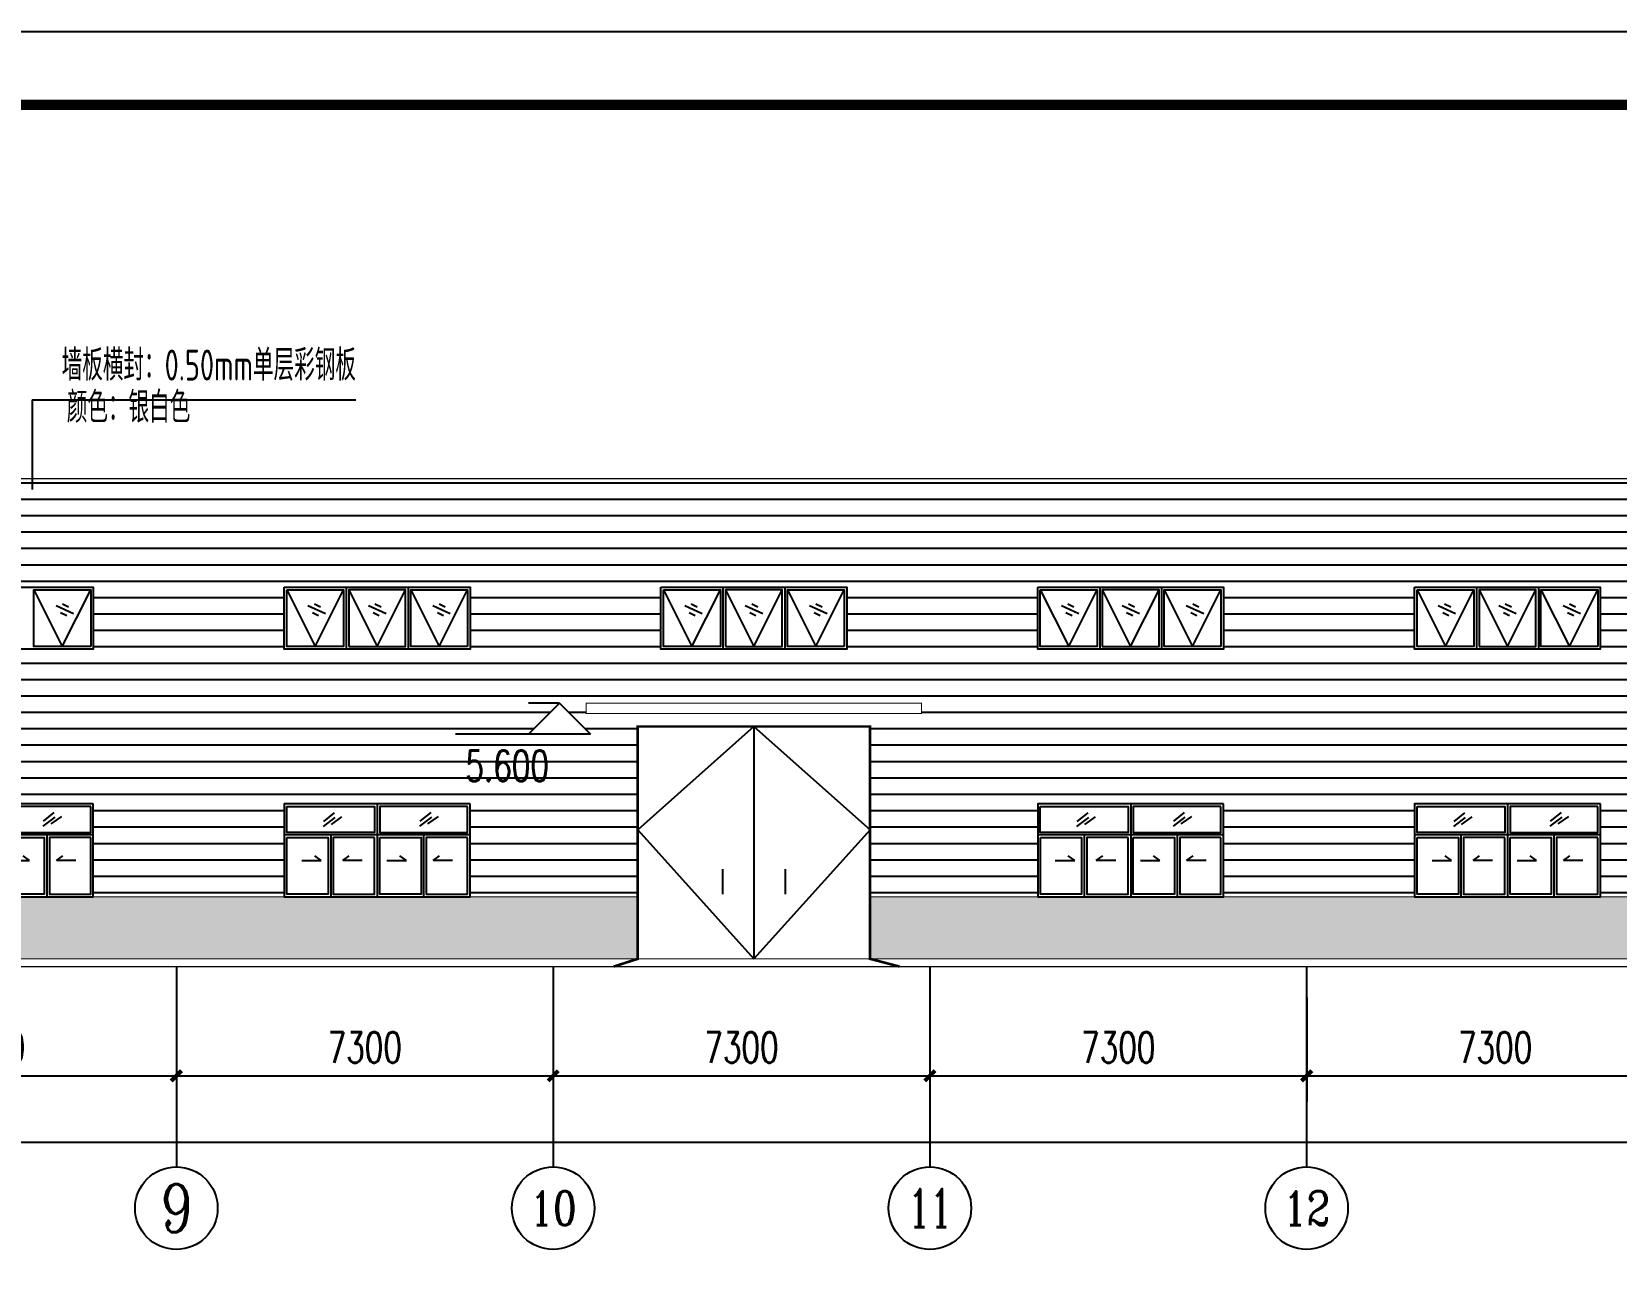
# Model space of a CAD drawing. Extents: x -89996 to 1006241, y -2176 to 440573.
# Drawn here: x 615559 to 646262, y 250829 to 274896 of the extents above; entities that cross this region are included whole.
import ezdxf
from ezdxf.enums import TextEntityAlignment as Align

# ---------------------------------------------------------------- set-up
doc = ezdxf.new("R2010")
doc.units = 0
doc.header["$LTSCALE"] = 1000
doc.header["$MEASUREMENT"] = 0
for name, color, linetype in [('AXIS', 3, 'Continuous'), ('AXIS_TEXT', 7, 'Continuous'), ('DIM_ELEV', 3, 'Continuous'), ('PUB_TEXT', 7, 'Continuous'), ('PUB_TITLE', 4, 'Continuous'), ('TEXT', 7, 'Continuous'), ('WINDOW', 4, 'Continuous')]:
    doc.layers.add(name, color=color, linetype=linetype)
doc.styles.add('_TCH_AXIS', font='COMPLEX', dxfattribs={"bigfont": 'GBCBIG'})
doc.styles.add('_TCH_DIM', font='SIMPLEX', dxfattribs={"bigfont": 'GBCBIG'})
doc.styles.add('_TCH_DIM_T3', font='SIMPLEX', dxfattribs={"width": 0.705882, "bigfont": 'GBCBIG'})
doc.styles.add('C', font='tssdeng.shx', dxfattribs={"height": 3, "bigfont": 'tssdchn.shx'})
doc.styles.add('COMPLEX', font='COMPLEX')
doc.dimstyles.new('_TCH_ARCH&&200', dxfattribs={"dimtxt": 595, "dimasz": 200, "dimexe": 500, "dimexo": 600, "dimgap": 252.5, "dimtad": 1, "dimdec": 0, "dimzin": 0, "dimdsep": 46, "dimtxsty": '_TCH_DIM_T3', "dimblk": 'ARCHTICK', "dimcen": 0.09, "dimclrt": 7, "dimazin": 2, "dimtfac": 1, "dimtdec": 0, "dimtix": 1, "dimtmove": 2, "dimatfit": 3, "dimfxl": 0, "dimtolj": 1, "dimtzin": 0, "dimarcsym": 0})

# ---------------------------------------------------------------- blocks, each defined once
blk = doc.blocks.new('3')
for p, q in [((1006489, 17048), (1004239, 15048)), ((1006489, 17048), (1006489, 12548)), ((1006489, 17048), (1008739, 15048)), ((1004239, 15048), (1006489, 12548)), ((1008739, 15048), (1006489, 12548)), ((1005881, 14284), (1005881, 13801)), ((1007097, 14284), (1007097, 13801))]:
    blk.add_line(p, q)
at = {"const_width": 50}
blk.add_lwpolyline([(1009311, 12398), (1008739, 12548), (1008739, 17048), (1004239, 17048), (1004239, 12548), (1003771, 12398)], dxfattribs=at)
blk = doc.blocks.new('2')
at = {"layer": 'WINDOW'}
for p, q in [((998671, 15683), (998442, 15510)), ((998658, 15775), (998449, 15607)), ((998800, 15697), (998595, 15551)), ((999489, 15948), (999489, 14148)), ((1000541, 15694), (1000311, 15520)), ((1000527, 15785), (1000318, 15617)), ((1000670, 15708), (1000464, 15561)), ((1001289, 15348), (997689, 15348)), ((998589, 15348), (998589, 14148)), ((1000389, 15348), (1000389, 14148)), ((998028, 14855), (998404, 14855)), ((998404, 14855), (998280, 14940)), ((998823, 14855), (998948, 14940)), ((999199, 14855), (998823, 14855)), ((999678, 14855), (1000055, 14855)), ((1000055, 14855), (999930, 14940)), ((1000573, 14855), (1000698, 14940)), ((1000950, 14855), (1000573, 14855))]:
    blk.add_line(p, q, dxfattribs=at)
for points in [[(1001289, 15948), (997689, 15948), (997689, 14148), (1001289, 14148)], [(997738, 15898), (999438, 15898), (999438, 15398), (997738, 15398)], [(1001239, 15898), (999539, 15898), (999539, 15398), (1001239, 15398)], [(997739, 15298), (998539, 15298), (998539, 14198), (997739, 14198)], [(999439, 15298), (998639, 15298), (998639, 14198), (999439, 14198)], [(999539, 15298), (1000339, 15298), (1000339, 14198), (999539, 14198)], [(1001239, 15298), (1000439, 15298), (1000439, 14198), (1001239, 14198)]]:
    blk.add_lwpolyline(points, close=True, dxfattribs=at)
blk = doc.blocks.new('_ArchTick')
at = {"color": 0, "linetype": 'ByBlock', "const_width": 0.4}
blk.add_lwpolyline([(-0.5, -0.5), (0.5, 0.5)], dxfattribs=at)
blk = doc.blocks.new('*D2939')
at = {"layer": 'AXIS', "color": 0, "lineweight": -2, "transparency": 16777216}
for p, q in [((611063, 256189), (611063, 254173)), ((618363, 256189), (618363, 254173)), ((611063, 254673), (618363, 254673))]:
    blk.add_line(p, q, dxfattribs=at)
at = {"layer": 'Defpoints', "color": 0, "transparency": 16777216}
for p in [(611063, 256789), (618363, 256789), (618363, 254673)]:
    blk.add_point(p, dxfattribs=at)
at = {"layer": 'AXIS', "color": 0, "lineweight": -2, "transparency": 16777216, "xscale": 200, "yscale": 200, "zscale": 200, "rotation": 180}
blk.add_blockref('_ArchTick', (611063, 254673), dxfattribs=at)
at = {"layer": 'AXIS', "color": 0, "lineweight": -2, "transparency": 16777216, "xscale": 200, "yscale": 200, "zscale": 200}
blk.add_blockref('_ArchTick', (618363, 254673), dxfattribs=at)
at = {"layer": 'AXIS', "color": 7, "transparency": 16777216, "insert": (614713, 255223), "char_height": 595, "attachment_point": 5, "style": '_TCH_DIM_T3'}
blk.add_mtext('\\A1;7300', dxfattribs=at)
blk = doc.blocks.new('*D2940')
at = {"layer": 'AXIS', "color": 0, "lineweight": -2, "transparency": 16777216}
for p, q in [((618363, 256189), (618363, 254173)), ((625663, 256189), (625663, 254173)), ((618363, 254673), (625663, 254673))]:
    blk.add_line(p, q, dxfattribs=at)
at = {"layer": 'Defpoints', "color": 0, "transparency": 16777216}
for p in [(618363, 256789), (625663, 256789), (625663, 254673)]:
    blk.add_point(p, dxfattribs=at)
at = {"layer": 'AXIS', "color": 0, "lineweight": -2, "transparency": 16777216, "xscale": 200, "yscale": 200, "zscale": 200, "rotation": 180}
blk.add_blockref('_ArchTick', (618363, 254673), dxfattribs=at)
at = {"layer": 'AXIS', "color": 0, "lineweight": -2, "transparency": 16777216, "xscale": 200, "yscale": 200, "zscale": 200}
blk.add_blockref('_ArchTick', (625663, 254673), dxfattribs=at)
at = {"layer": 'AXIS', "color": 7, "transparency": 16777216, "insert": (622013, 255223), "char_height": 595, "attachment_point": 5, "style": '_TCH_DIM_T3'}
blk.add_mtext('\\A1;7300', dxfattribs=at)
blk = doc.blocks.new('*D2941')
at = {"layer": 'AXIS', "color": 0, "lineweight": -2, "transparency": 16777216}
for p, q in [((625663, 256189), (625663, 254173)), ((632963, 256189), (632963, 254173)), ((625663, 254673), (632963, 254673))]:
    blk.add_line(p, q, dxfattribs=at)
at = {"layer": 'Defpoints', "color": 0, "transparency": 16777216}
for p in [(625663, 256789), (632963, 256789), (632963, 254673)]:
    blk.add_point(p, dxfattribs=at)
at = {"layer": 'AXIS', "color": 0, "lineweight": -2, "transparency": 16777216, "xscale": 200, "yscale": 200, "zscale": 200, "rotation": 180}
blk.add_blockref('_ArchTick', (625663, 254673), dxfattribs=at)
at = {"layer": 'AXIS', "color": 0, "lineweight": -2, "transparency": 16777216, "xscale": 200, "yscale": 200, "zscale": 200}
blk.add_blockref('_ArchTick', (632963, 254673), dxfattribs=at)
at = {"layer": 'AXIS', "color": 7, "transparency": 16777216, "insert": (629313, 255223), "char_height": 595, "attachment_point": 5, "style": '_TCH_DIM_T3'}
blk.add_mtext('\\A1;7300', dxfattribs=at)
blk = doc.blocks.new('*D2942')
at = {"layer": 'AXIS', "color": 0, "lineweight": -2, "transparency": 16777216}
for p, q in [((632963, 256189), (632963, 254173)), ((640263, 256189), (640263, 254173)), ((632963, 254673), (640263, 254673))]:
    blk.add_line(p, q, dxfattribs=at)
at = {"layer": 'Defpoints', "color": 0, "transparency": 16777216}
for p in [(632963, 256789), (640263, 256789), (640263, 254673)]:
    blk.add_point(p, dxfattribs=at)
at = {"layer": 'AXIS', "color": 0, "lineweight": -2, "transparency": 16777216, "xscale": 200, "yscale": 200, "zscale": 200, "rotation": 180}
blk.add_blockref('_ArchTick', (632963, 254673), dxfattribs=at)
at = {"layer": 'AXIS', "color": 0, "lineweight": -2, "transparency": 16777216, "xscale": 200, "yscale": 200, "zscale": 200}
blk.add_blockref('_ArchTick', (640263, 254673), dxfattribs=at)
at = {"layer": 'AXIS', "color": 7, "transparency": 16777216, "insert": (636613, 255223), "char_height": 595, "attachment_point": 5, "style": '_TCH_DIM_T3'}
blk.add_mtext('\\A1;7300', dxfattribs=at)
blk = doc.blocks.new('*D2943')
at = {"layer": 'AXIS', "color": 0, "lineweight": -2, "transparency": 16777216}
for p, q in [((640263, 256189), (640263, 254173)), ((647563, 256189), (647563, 254173)), ((640263, 254673), (647563, 254673))]:
    blk.add_line(p, q, dxfattribs=at)
at = {"layer": 'Defpoints', "color": 0, "transparency": 16777216}
for p in [(640263, 256789), (647563, 256789), (647563, 254673)]:
    blk.add_point(p, dxfattribs=at)
at = {"layer": 'AXIS', "color": 0, "lineweight": -2, "transparency": 16777216, "xscale": 200, "yscale": 200, "zscale": 200, "rotation": 180}
blk.add_blockref('_ArchTick', (640263, 254673), dxfattribs=at)
at = {"layer": 'AXIS', "color": 0, "lineweight": -2, "transparency": 16777216, "xscale": 200, "yscale": 200, "zscale": 200}
blk.add_blockref('_ArchTick', (647563, 254673), dxfattribs=at)
at = {"layer": 'AXIS', "color": 7, "transparency": 16777216, "insert": (643913, 255223), "char_height": 595, "attachment_point": 5, "style": '_TCH_DIM_T3'}
blk.add_mtext('\\A1;7300', dxfattribs=at)
blk = doc.blocks.new('*D2945')
at = {"layer": 'AXIS', "color": 0, "lineweight": -2, "transparency": 16777216}
for p, q in [((565863, 256189), (565863, 252887)), ((654863, 256189), (654863, 252887)), ((565863, 253387), (654863, 253387))]:
    blk.add_line(p, q, dxfattribs=at)
at = {"layer": 'Defpoints', "color": 0, "transparency": 16777216}
for p in [(565863, 256789), (654863, 256789), (654863, 253387)]:
    blk.add_point(p, dxfattribs=at)
at = {"layer": 'AXIS', "color": 0, "lineweight": -2, "transparency": 16777216, "xscale": 200, "yscale": 200, "zscale": 200, "rotation": 180}
blk.add_blockref('_ArchTick', (565863, 253387), dxfattribs=at)
at = {"layer": 'AXIS', "color": 0, "lineweight": -2, "transparency": 16777216, "xscale": 200, "yscale": 200, "zscale": 200}
blk.add_blockref('_ArchTick', (654863, 253387), dxfattribs=at)
at = {"layer": 'AXIS', "color": 7, "transparency": 16777216, "insert": (610363, 253937), "char_height": 595, "attachment_point": 5, "style": '_TCH_DIM_T3'}
blk.add_mtext('\\A1;89000', dxfattribs=at)
blk = doc.blocks.new('_AXISO')
blk.add_circle((0, 0), 0.5)
at = {"layer": 'AXIS_TEXT', "style": 'COMPLEX', "width": 1.041667}
blk.add_attdef('A', text='', height=0.56, dxfattribs=at).set_placement((-0.25, -0.28), (0.25, -0.28), align=Align.FIT)

msp = doc.modelspace()

# ---------------------------------------------------------------- hatches: boundary and pattern name
h = msp.add_hatch()
h.set_pattern_fill('ANSI31', color=9, scale=200, angle=315)
h.set_pattern_definition([(0, (-4219.97, 70580.4), (9e-14, 317.5), [])])
h.paths.add_polyline_path([(627302.65, 261438.64), (631802.65, 261438.64), (631802.65, 258138.64), (635052.64, 258138.64), (635052.64, 259938.64), (638652.67, 259938.64), (638652.67, 258138.64), (642352.64, 258138.64), (642352.64, 259938.64), (645952.67, 259938.64), (645952.67, 258138.64), (649652.64, 258138.64), (649652.64, 259938.64), (653252.67, 259938.64), (653252.67, 258138.64), (654862.65, 258138.64), (654862.65, 266238.64), (575752.65, 266238.64), (575752.65, 258138.64), (577602.65, 258138.64), (577602.65, 259938.64), (581202.68, 259938.64), (581202.68, 258138.64), (583952.64, 258138.64), (583952.64, 259938.68), (587552.67, 259938.68), (587552.67, 258138.64), (591252.64, 258138.64), (591252.64, 259938.64), (594852.67, 259938.64), (594852.67, 258138.64), (598102.65, 258138.64), (598102.65, 261438.64), (602602.65, 261438.64), (602602.65, 258138.64), (613152.64, 258138.64), (613152.64, 259938.64), (616752.67, 259938.64), (616752.67, 258138.64), (620452.64, 258138.64), (620452.64, 259938.64), (624052.67, 259938.64), (624052.67, 258138.64), (627302.65, 258138.64)])
h.paths.add_polyline_path([(616752.64, 262938.64), (613152.64, 262938.64), (613152.64, 264138.64), (616752.64, 264138.64)], flags=16)
h.paths.add_polyline_path([(616702.7, 262988.64), (615602.64, 262988.64), (615602.64, 264088.63), (616702.7, 264088.63)], flags=0)
h.paths.add_polyline_path([(615502.64, 262988.64), (614402.64, 262988.64), (614402.64, 264088.63), (615502.64, 264088.63)], flags=0)
h.paths.add_polyline_path([(614302.33, 262988.63), (613202.27, 262988.67), (613202.28, 264088.67), (614302.33, 264088.63)], flags=0)
h.paths.add_polyline_path([(620452.64, 262938.64), (620452.64, 264138.64), (624052.64, 264138.64), (624052.64, 262938.64)], flags=16)
h.paths.add_polyline_path([(620502.27, 262988.67), (620502.28, 264088.67), (621602.33, 264088.63), (621602.33, 262988.63)], flags=0)
h.paths.add_polyline_path([(621702.64, 262988.64), (621702.64, 264088.63), (622802.64, 264088.63), (622802.64, 262988.64)], flags=0)
h.paths.add_polyline_path([(622902.64, 262988.64), (622902.64, 264088.63), (624002.7, 264088.63), (624002.7, 262988.64)], flags=0)
h.paths.add_polyline_path([(625186.68, 261288.64), (625786.68, 261888.64), (626386.68, 261288.64)], flags=16)
h.paths.add_polyline_path([(609452.67, 259988.64), (609452.67, 258188.64), (605852.64, 258188.64), (605852.64, 259988.64)], flags=16)
h.paths.add_polyline_path([(609403.02, 259938.67), (609403.03, 259438.67), (607702.96, 259438.63), (607702.95, 259938.63)], flags=0)
h.paths.add_polyline_path([(609452.64, 262988.64), (605852.64, 262988.64), (605852.64, 264188.64), (609452.64, 264188.64)], flags=16)
h.paths.add_polyline_path([(609402.7, 263038.64), (608302.64, 263038.64), (608302.64, 264138.63), (609402.7, 264138.63)], flags=0)
h.paths.add_polyline_path([(609402.7, 259338.67), (609402.72, 258238.67), (608602.66, 258238.66), (608602.64, 259338.66)], flags=0)
h.paths.add_polyline_path([(608502.64, 259338.65), (608502.66, 258238.66), (607702.65, 258238.64), (607702.63, 259338.64)], flags=0)
h.paths.add_polyline_path([(608202.64, 263038.64), (607102.64, 263038.64), (607102.64, 264138.63), (608202.64, 264138.63)], flags=0)
h.paths.add_polyline_path([(607602.32, 259938.63), (607602.32, 259438.63), (605902.25, 259438.64), (605902.25, 259938.64)], flags=0)
h.paths.add_polyline_path([(607602.65, 259338.64), (607602.65, 258238.64), (606802.64, 258238.64), (606802.64, 259338.64)], flags=0)
h.paths.add_polyline_path([(626302.65, 261688.64), (626302.65, 261888.64), (632802.65, 261888.64), (632802.65, 261688.64)], flags=16)
h.paths.add_polyline_path([(607002.33, 263038.63), (605902.27, 263038.67), (605902.28, 264138.67), (607002.33, 264138.63)], flags=0)
h.paths.add_polyline_path([(606702.64, 259338.64), (606702.64, 258238.64), (605902.58, 258238.64), (605902.58, 259338.64)], flags=0)
h.paths.add_polyline_path([(627752.65, 262938.64), (627752.65, 264138.64), (631352.65, 264138.64), (631352.65, 262938.64)], flags=16)
h.paths.add_polyline_path([(627802.29, 262988.67), (627802.3, 264088.67), (628902.35, 264088.63), (628902.34, 262988.63)], flags=0)
h.paths.add_polyline_path([(629002.65, 262988.64), (629002.65, 264088.63), (630102.65, 264088.63), (630102.65, 262988.64)], flags=0)
h.paths.add_polyline_path([(603602.65, 261688.64), (597102.65, 261688.64), (597102.65, 261888.64), (603602.65, 261888.64)], flags=16)
h.paths.add_polyline_path([(630202.65, 262988.64), (630202.65, 264088.63), (631302.71, 264088.63), (631302.71, 262988.64)], flags=0)
h.paths.add_polyline_path([(602152.65, 262938.64), (598552.65, 262938.64), (598552.65, 264138.64), (602152.65, 264138.64)], flags=16)
h.paths.add_polyline_path([(602102.71, 262988.64), (601002.65, 262988.64), (601002.65, 264088.63), (602102.71, 264088.63)], flags=0)
h.paths.add_polyline_path([(600902.65, 262988.64), (599802.65, 262988.64), (599802.65, 264088.63), (600902.65, 264088.63)], flags=0)
h.paths.add_polyline_path([(599702.34, 262988.63), (598602.29, 262988.67), (598602.3, 264088.67), (599702.35, 264088.63)], flags=0)
h.paths.add_polyline_path([(635052.64, 262938.64), (635052.64, 264138.64), (638652.64, 264138.64), (638652.64, 262938.64)], flags=16)
h.paths.add_polyline_path([(635102.27, 262988.67), (635102.28, 264088.67), (636202.33, 264088.63), (636202.33, 262988.63)], flags=0)
h.paths.add_polyline_path([(636302.64, 262988.64), (636302.64, 264088.63), (637402.64, 264088.63), (637402.64, 262988.64)], flags=0)
h.paths.add_polyline_path([(597102.65, 261288.64), (595902.65, 261288.64), (596502.65, 261888.64)], flags=16)
h.paths.add_polyline_path([(637502.64, 262988.64), (637502.64, 264088.63), (638602.7, 264088.63), (638602.7, 262988.64)], flags=0)
h.paths.add_polyline_path([(594852.64, 262938.64), (591252.64, 262938.64), (591252.64, 264138.64), (594852.64, 264138.64)], flags=16)
h.paths.add_polyline_path([(594802.7, 262988.64), (593702.64, 262988.64), (593702.64, 264088.63), (594802.7, 264088.63)], flags=0)
h.paths.add_polyline_path([(593602.64, 262988.64), (592502.64, 262988.64), (592502.64, 264088.63), (593602.64, 264088.63)], flags=0)
h.paths.add_polyline_path([(592402.33, 262988.63), (591302.27, 262988.67), (591302.28, 264088.67), (592402.33, 264088.63)], flags=0)
h.paths.add_polyline_path([(642352.64, 262938.64), (642352.64, 264138.64), (645952.64, 264138.64), (645952.64, 262938.64)], flags=16)
h.paths.add_polyline_path([(642402.27, 262988.67), (642402.28, 264088.67), (643502.33, 264088.63), (643502.33, 262988.63)], flags=0)
h.paths.add_polyline_path([(643602.64, 262988.64), (643602.64, 264088.63), (644702.64, 264088.63), (644702.64, 262988.64)], flags=0)
h.paths.add_polyline_path([(644802.64, 262988.64), (644802.64, 264088.63), (645902.7, 264088.63), (645902.7, 262988.64)], flags=0)
h.paths.add_polyline_path([(587552.64, 262938.68), (583952.64, 262938.68), (583952.64, 264138.68), (587552.64, 264138.68)], flags=16)
h.paths.add_polyline_path([(587502.7, 262988.68), (586402.64, 262988.68), (586402.64, 264088.67), (587502.7, 264088.67)], flags=0)
h.paths.add_polyline_path([(586302.64, 262988.68), (585202.64, 262988.68), (585202.64, 264088.67), (586302.64, 264088.67)], flags=0)
h.paths.add_polyline_path([(585102.33, 262988.67), (584002.27, 262988.7), (584002.28, 264088.7), (585102.33, 264088.67)], flags=0)
h.paths.add_polyline_path([(649652.64, 262938.64), (649652.64, 264138.64), (653252.64, 264138.64), (653252.64, 262938.64)], flags=16)
h.paths.add_polyline_path([(649702.27, 262988.67), (649702.28, 264088.67), (650802.33, 264088.63), (650802.33, 262988.63)], flags=0)
h.paths.add_polyline_path([(650902.64, 262988.64), (650902.64, 264088.63), (652002.64, 264088.63), (652002.64, 262988.64)], flags=0)
h.paths.add_polyline_path([(652102.64, 262988.64), (652102.64, 264088.63), (653202.7, 264088.63), (653202.7, 262988.64)], flags=0)
h.paths.add_polyline_path([(581202.65, 262938.64), (577602.65, 262938.64), (577602.65, 264138.64), (581202.65, 264138.64)], flags=16)
h.paths.add_polyline_path([(581152.71, 262988.64), (580052.65, 262988.64), (580052.66, 264088.63), (581152.72, 264088.63)], flags=0)
h.paths.add_polyline_path([(579952.65, 262988.64), (578852.65, 262988.64), (578852.65, 264088.63), (579952.66, 264088.63)], flags=0)
h.paths.add_polyline_path([(578752.34, 262988.63), (577652.29, 262988.67), (577652.3, 264088.67), (578752.35, 264088.63)], flags=0)
h.paths.add_polyline_path([(594529.9, 260229.89), (596507.4, 260229.89), (596507.4, 261122.39), (594529.9, 261122.39)], flags=24)
h.paths.add_polyline_path([(623813.93, 260229.89), (625791.43, 260229.89), (625791.43, 261122.39), (623813.93, 261122.39)], flags=24)
h = msp.add_hatch()
h.set_pattern_fill('AR-B816', color=9, scale=200)
h.set_pattern_definition([(0, (-11240.32, 181808.55), (0, 242.6208), []), (90, (-11240.32, 181808.55), (-242.6208, 242.6208), [242.6208, -242.6208])])
h.paths.add_polyline_path([(598102.65, 258138.64), (575752.65, 258138.64), (575752.65, 256938.64), (598102.65, 256938.64)])
h.paths.add_polyline_path([(627302.65, 258138.64), (602602.65, 258138.64), (602602.65, 256938.64), (627302.65, 256938.64)])
h.paths.add_polyline_path([(654862.65, 258138.64), (631802.65, 258138.64), (631802.65, 256938.64), (654862.65, 256938.64)])

# ---------------------------------------------------------------- linework, layer by layer
for points, const_width in [([(575752.65, 266238.64), (654862.65, 266238.64), (654862.65, 256938.64), (575752.65, 256938.64)], 23), ([(626302.65, 261888.64), (632802.65, 261888.64), (632802.65, 261688.64), (626302.65, 261688.64)], 20)]:
    msp.add_lwpolyline(points, close=True, dxfattribs=dict(const_width=const_width))
at = {"const_width": 23}
for points in [[(610802.65, 266238.64), (621042.65, 266238.64)], [(602602.65, 258138.64), (627302.65, 258138.64)], [(631802.65, 258138.64), (654862.65, 258138.64)], [(564641.8, 256788.64), (656098.25, 256788.64), (655662.65, 256788.64), (654862.65, 256938.64), (565862.65, 256938.64), (565062.65, 256788.64)], [(565862.65, 256938.64), (654862.65, 256938.64)]]:
    msp.add_lwpolyline(points, dxfattribs=at)
at = {"layer": 'AXIS', "linetype": 'ByBlock'}
for q in [(615566.18, 266028.57), (621837.4, 267768.31)]:
    msp.add_line((615566.18, 267768.31), q, dxfattribs=at)
at = {"layer": 'AXIS'}
for p, q in [((618362.65, 256788.64), (618362.65, 252908.87)), ((625662.65, 256788.64), (625662.65, 252908.87)), ((632962.65, 256788.64), (632962.65, 252908.87)), ((640262.65, 256788.64), (640262.65, 252908.87))]:
    msp.add_line(p, q, dxfattribs=at)
at = {"layer": 'DIM_ELEV'}
for p, q in [((625786.68, 261888.64), (625186.68, 261288.64)), ((625786.68, 261888.64), (625186.68, 261888.64)), ((625786.68, 261888.64), (626386.68, 261288.64)), ((626386.68, 261288.64), (623770.68, 261288.64))]:
    msp.add_line(p, q, dxfattribs=at)
at = {"layer": 'PUB_TITLE'}
msp.add_lwpolyline([(551085.01, 190896.12), (699685.01, 190896.12), (699685.01, 274896.12), (551085.01, 274896.12)], close=True, dxfattribs=at)
at = {"layer": 'PUB_TITLE', "const_width": 200}
msp.add_lwpolyline([(554620.37, 192310.26), (554620.37, 273481.97), (698270.87, 273481.97), (698270.87, 192310.26)], close=True, dxfattribs=at)
at = {"layer": 'WINDOW'}
for p, q in [((615602.64, 264088.63), (616152.67, 262988.64)), ((616152.67, 262988.64), (616702.7, 264088.63)), ((620502.28, 264088.67), (621052.3, 262988.65)), ((621052.3, 262988.65), (621602.33, 264088.63)), ((621652.65, 264138.64), (621652.64, 262938.64)), ((621702.64, 264088.63), (622252.64, 262988.64)), ((622252.64, 262988.64), (622802.64, 264088.63)), ((622852.64, 264138.64), (622852.64, 262938.64)), ((622902.64, 264088.63), (623452.67, 262988.64)), ((623452.67, 262988.64), (624002.7, 264088.63)), ((627802.3, 264088.67), (628352.31, 262988.65)), ((628352.31, 262988.65), (628902.35, 264088.63)), ((628952.67, 264138.64), (628952.65, 262938.64)), ((629002.65, 264088.63), (629552.65, 262988.64)), ((629552.65, 262988.64), (630102.65, 264088.63)), ((630152.65, 264138.64), (630152.65, 262938.64)), ((630202.65, 264088.63), (630752.68, 262988.64)), ((630752.68, 262988.64), (631302.71, 264088.63)), ((635102.28, 264088.67), (635652.3, 262988.65)), ((635652.3, 262988.65), (636202.33, 264088.63)), ((636252.65, 264138.64), (636252.64, 262938.64)), ((636302.64, 264088.63), (636852.64, 262988.64)), ((636852.64, 262988.64), (637402.64, 264088.63)), ((637452.64, 264138.64), (637452.64, 262938.64)), ((637502.64, 264088.63), (638052.67, 262988.64)), ((638052.67, 262988.64), (638602.7, 264088.63)), ((642402.28, 264088.67), (642952.3, 262988.65)), ((642952.3, 262988.65), (643502.33, 264088.63)), ((643552.65, 264138.64), (643552.64, 262938.64)), ((643602.64, 264088.63), (644152.64, 262988.64)), ((644152.64, 262988.64), (644702.64, 264088.63)), ((644752.64, 264138.64), (644752.64, 262938.64)), ((644802.64, 264088.63), (645352.67, 262988.64)), ((645352.67, 262988.64), (645902.7, 264088.63)), ((616031.05, 263779.51), (616369.36, 263626.9)), ((616155.67, 263811.56), (616273.34, 263754.49)), ((620911.36, 263779.52), (621249.67, 263626.92)), ((621035.99, 263811.57), (621153.65, 263754.51)), ((622086.33, 263779.51), (622424.65, 263626.9)), ((622210.96, 263811.56), (622328.62, 263754.49)), ((623331.05, 263779.51), (623669.36, 263626.9)), ((623455.67, 263811.56), (623573.34, 263754.49)), ((628211.38, 263779.52), (628549.69, 263626.92)), ((628336, 263811.57), (628453.67, 263754.51)), ((629386.35, 263779.51), (629724.66, 263626.9)), ((629510.98, 263811.56), (629628.64, 263754.49)), ((630631.06, 263779.51), (630969.37, 263626.9)), ((630755.69, 263811.56), (630873.35, 263754.49)), ((635511.36, 263779.52), (635849.67, 263626.92)), ((635635.99, 263811.57), (635753.65, 263754.51)), ((636686.33, 263779.51), (637024.65, 263626.9)), ((636810.96, 263811.56), (636928.62, 263754.49)), ((637931.05, 263779.51), (638269.36, 263626.9)), ((638055.67, 263811.56), (638173.34, 263754.49)), ((642811.36, 263779.52), (643149.67, 263626.92)), ((642935.99, 263811.57), (643053.65, 263754.51)), ((643986.33, 263779.51), (644324.65, 263626.9)), ((644110.96, 263811.56), (644228.62, 263754.49)), ((645231.05, 263779.51), (645569.36, 263626.9)), ((645355.67, 263811.56), (645473.34, 263754.49)), ((616119.47, 263643.66), (616237.14, 263586.59)), ((620999.79, 263643.67), (621117.45, 263586.61)), ((622174.76, 263643.66), (622292.43, 263586.59)), ((623419.47, 263643.66), (623537.14, 263586.59)), ((628299.8, 263643.67), (628417.47, 263586.61)), ((629474.78, 263643.66), (629592.44, 263586.59)), ((630719.49, 263643.66), (630837.15, 263586.59)), ((635599.79, 263643.67), (635717.45, 263586.61)), ((636774.76, 263643.66), (636892.43, 263586.59)), ((638019.47, 263643.66), (638137.14, 263586.59)), ((642899.79, 263643.67), (643017.45, 263586.61)), ((644074.76, 263643.66), (644192.43, 263586.59)), ((645319.47, 263643.66), (645437.14, 263586.59))]:
    msp.add_line(p, q, dxfattribs=at)
for points in [[(613152.64, 264138.64), (616752.64, 264138.64), (616752.64, 262938.64), (613152.64, 262938.64)], [(616702.7, 262988.64), (615602.64, 262988.64), (615602.64, 264088.63), (616702.7, 264088.63)], [(620452.64, 264138.64), (624052.64, 264138.64), (624052.64, 262938.64), (620452.64, 262938.64)], [(620502.28, 264088.67), (621602.33, 264088.63), (621602.33, 262988.63), (620502.27, 262988.67)], [(621702.64, 262988.64), (622802.64, 262988.64), (622802.64, 264088.63), (621702.64, 264088.63)], [(624002.7, 262988.64), (622902.64, 262988.64), (622902.64, 264088.63), (624002.7, 264088.63)], [(627752.65, 264138.64), (631352.65, 264138.64), (631352.65, 262938.64), (627752.65, 262938.64)], [(627802.3, 264088.67), (628902.35, 264088.63), (628902.34, 262988.63), (627802.29, 262988.67)], [(629002.65, 262988.64), (630102.65, 262988.64), (630102.65, 264088.63), (629002.65, 264088.63)], [(631302.71, 262988.64), (630202.65, 262988.64), (630202.65, 264088.63), (631302.71, 264088.63)], [(635052.64, 264138.64), (638652.64, 264138.64), (638652.64, 262938.64), (635052.64, 262938.64)], [(635102.28, 264088.67), (636202.33, 264088.63), (636202.33, 262988.63), (635102.27, 262988.67)], [(636302.64, 262988.64), (637402.64, 262988.64), (637402.64, 264088.63), (636302.64, 264088.63)], [(638602.7, 262988.64), (637502.64, 262988.64), (637502.64, 264088.63), (638602.7, 264088.63)], [(642352.64, 264138.64), (645952.64, 264138.64), (645952.64, 262938.64), (642352.64, 262938.64)], [(642402.28, 264088.67), (643502.33, 264088.63), (643502.33, 262988.63), (642402.27, 262988.67)], [(643602.64, 262988.64), (644702.64, 262988.64), (644702.64, 264088.63), (643602.64, 264088.63)], [(645902.7, 262988.64), (644802.64, 262988.64), (644802.64, 264088.63), (645902.7, 264088.63)]]:
    msp.add_lwpolyline(points, close=True, dxfattribs=at)

# ---------------------------------------------------------------- block references
for name, p in [('3', (-376936.03, 244390.66)), ('2', (-384536.03, 243990.66)), ('2', (-377236.03, 243990.66)), ('2', (-362636.03, 243990.66)), ('2', (-355336.03, 243990.66))]:
    msp.add_blockref(name, p)
at = {"layer": 'AXIS'}
ref = msp.add_blockref('_AXISO', (618362.65, 252108.87), dxfattribs=dict(at, xscale=1600, yscale=1600, zscale=1600))
ref.add_attrib('A', '9', dxfattribs={"layer": 'AXIS_TEXT', "height": 931.9, "style": '_TCH_AXIS'}).set_placement((618052.02, 251642.93), (618673.28, 251642.93), align=Align.FIT)
ref = msp.add_blockref('_AXISO', (625662.65, 252108.87), dxfattribs=dict(at, xscale=1600, yscale=1600, zscale=1600))
ref.add_attrib('A', '10', dxfattribs={"layer": 'AXIS_TEXT', "height": 656.891, "style": '_TCH_AXIS'}).set_placement((625209.08, 251780.43), (626116.22, 251780.43), align=Align.FIT)
ref = msp.add_blockref('_AXISO', (632962.65, 252108.87), dxfattribs=dict(at, xscale=1600, yscale=1600, zscale=1600))
ref.add_attrib('A', '11', dxfattribs={"layer": 'AXIS_TEXT', "height": 737.525, "style": '_TCH_AXIS'}).set_placement((632541.21, 251740.11), (633384.09, 251740.11), align=Align.FIT)
ref = msp.add_blockref('_AXISO', (640262.65, 252108.87), dxfattribs=dict(at, xscale=1600, yscale=1600, zscale=1600))
ref.add_attrib('A', '12', dxfattribs={"layer": 'AXIS_TEXT', "height": 656.891, "style": '_TCH_AXIS'}).set_placement((639809.08, 251780.43), (640716.22, 251780.43), align=Align.FIT)

# ---------------------------------------------------------------- texts
at = {"layer": 'PUB_TEXT', "style": '_TCH_DIM', "width": 0.705882}
msp.add_text('5.600', height=595, dxfattribs=at).set_placement((623962.68, 260378.64))
at = {"layer": 'TEXT', "style": 'C', "width": 0.7}
for s, p in [('墙板横封：0.50mm单层彩钢板', (621841.84, 267959.04)), ('颜色：银白色', (618633.23, 267142.41))]:
    msp.add_text(s, height=600, dxfattribs=at).set_placement(p, align=Align.BOTTOM_RIGHT)

# ---------------------------------------------------------------- dimensions: what is measured, and where the dimension line sits
at = {"layer": 'AXIS'}
for p1, p2, distance, picture, middle in [((565862.65, 256788.64), (654862.65, 256788.64), -3401.81, '*D2945', (610362.65, 253936.84)), ((611062.65, 256788.64), (618362.65, 256788.64), -2115.86, '*D2939', (614712.65, 255222.78)), ((618362.65, 256788.64), (625662.65, 256788.64), -2115.86, '*D2940', (622012.65, 255222.78)), ((625662.65, 256788.64), (632962.65, 256788.64), -2115.86, '*D2941', (629312.65, 255222.78)), ((632962.65, 256788.64), (640262.65, 256788.64), -2115.86, '*D2942', (636612.65, 255222.78)), ((640262.65, 256788.64), (647562.65, 256788.64), -2115.86, '*D2943', (643912.65, 255222.78))]:
    dim = msp.add_aligned_dim(p1=p1, p2=p2, distance=distance, dimstyle='_TCH_ARCH&&200', dxfattribs=at)
    dim.commit()
    dim.dimension.update_dxf_attribs({"geometry": picture, "text_midpoint": middle})

doc.saveas('drawing.dxf')
